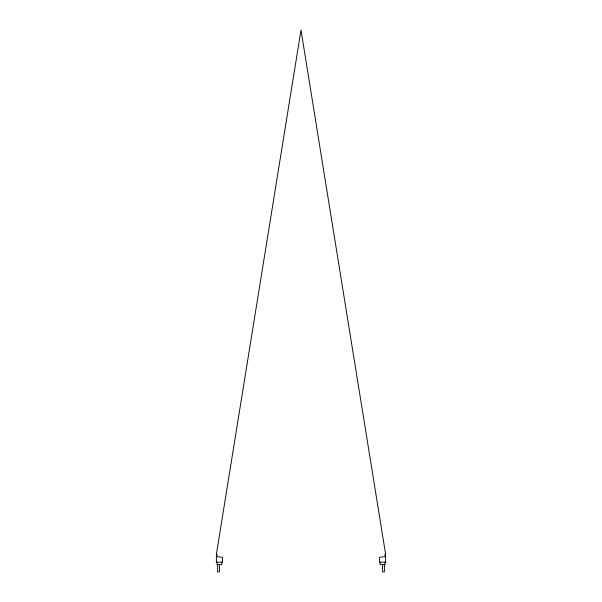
<?xml version="1.0" encoding="UTF-8"?>
<svg xmlns="http://www.w3.org/2000/svg" width="602" height="602" viewBox="0 0 602 602"><rect width="100%" height="100%" fill="white"/><g stroke="black" fill="none" stroke-linecap="round" stroke-linejoin="round"><path stroke-width="0.9" d="M216.381 554.246L216.991 554.246L216.991 556.684L222.469 557.286L222.469 562.163L216.381 562.163L216.381 554.246L301 30.1L385.619 554.246L385.619 562.163L379.531 562.163L379.531 557.286L385.009 556.684L385.009 554.246L385.619 554.246M385.009 562.163L385.009 564.593L380.14 564.593L380.14 562.163M384.4 564.593L384.4 571.9L382.571 571.9L382.571 564.593M221.86 562.163L221.86 564.593L216.991 564.593L216.991 562.163M219.429 564.593L219.429 571.9L217.6 571.9L217.6 564.593"/></g></svg>
